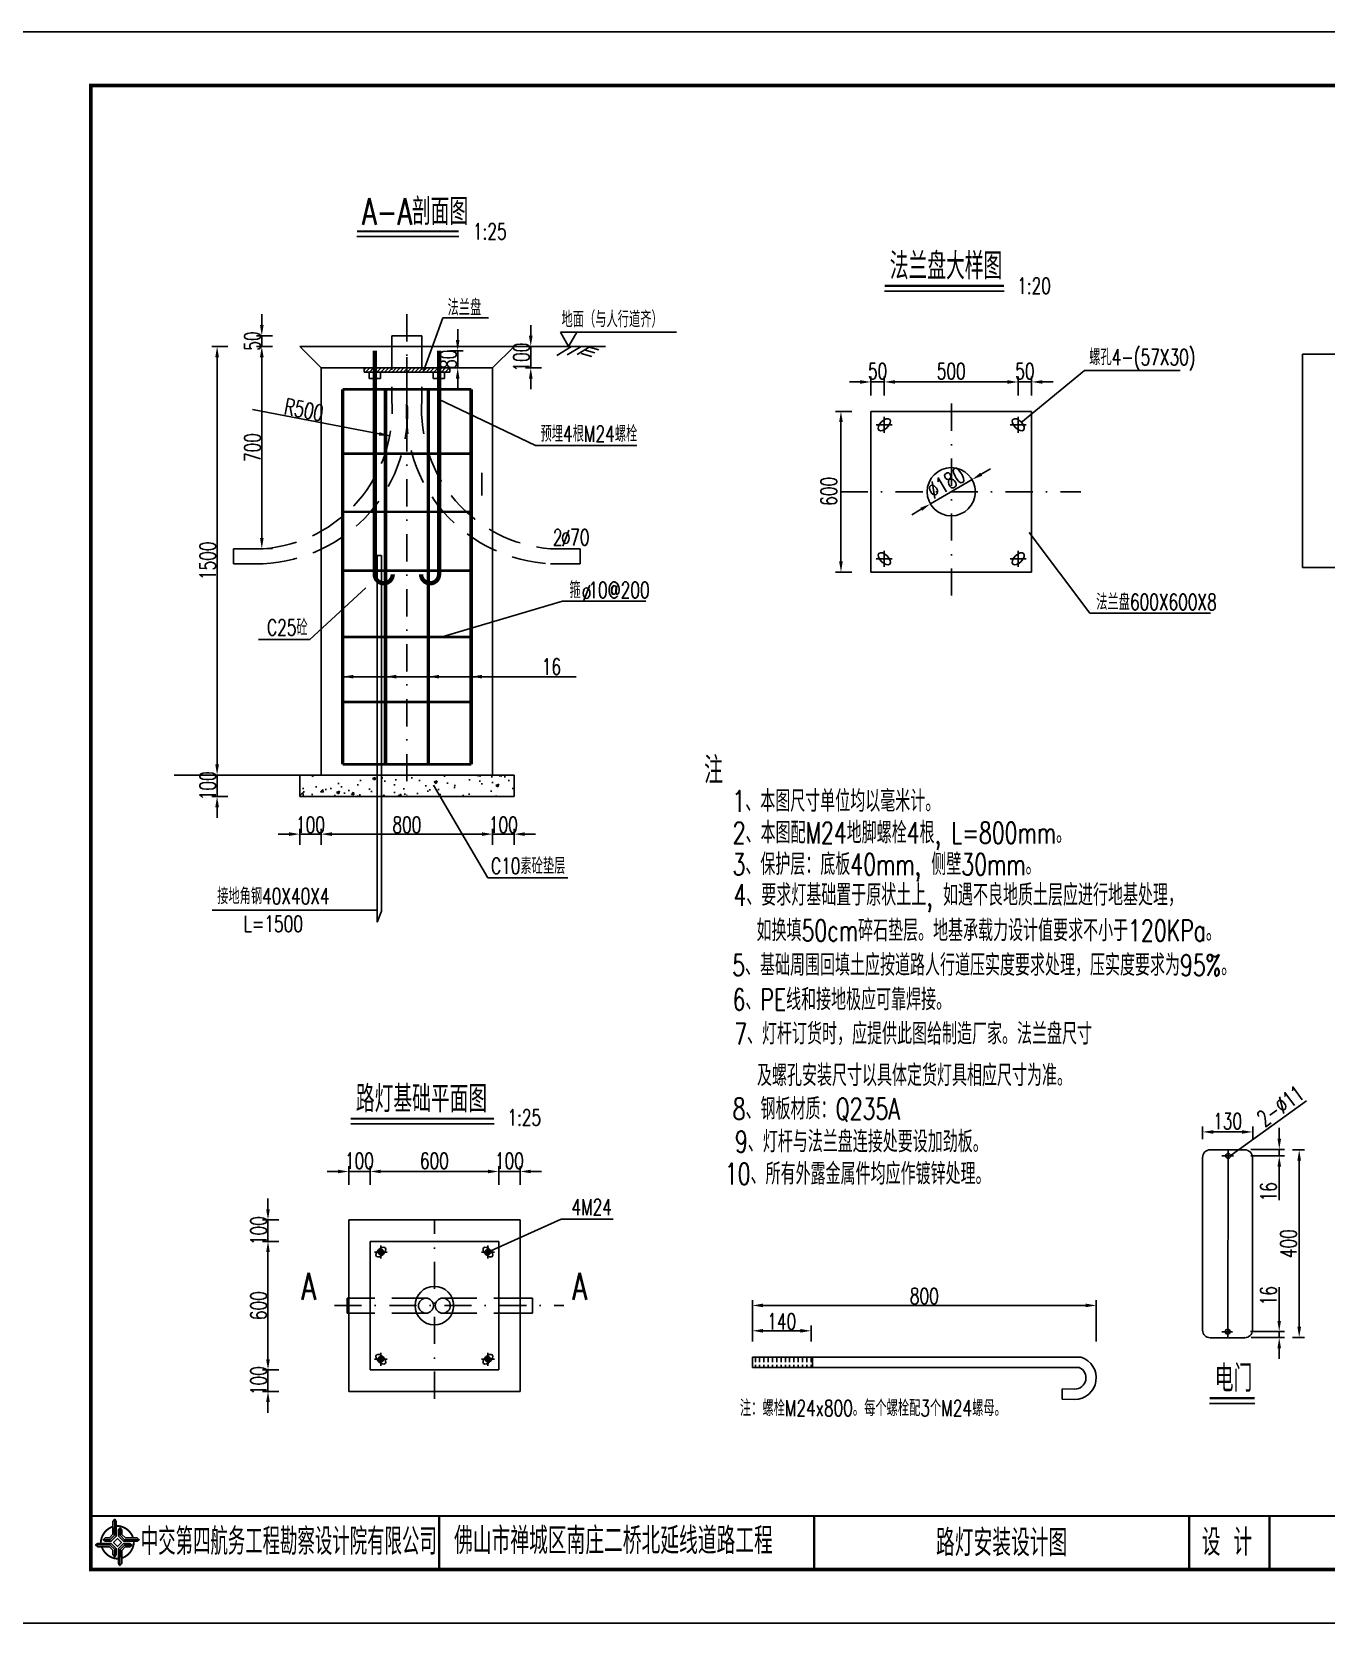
# Model space of a CAD drawing. Header units: millimetres. Extents: x 2 to 5882, y 1831 to 3462.
# Drawn here: x 4221.3 to 4462.9, y 2507.7 to 2804.7 of the extents above; entities that cross this region are included whole.
import ezdxf
from ezdxf.enums import TextEntityAlignment as Align

# ---------------------------------------------------------------- set-up
doc = ezdxf.new("R2010")
doc.units = ezdxf.units.MM
for name, pattern in [('CENTER', [50.8, 31.75, -6.35, 6.35, -6.35]), ('DASHDOT', [25.4, 12.7, -6.35, 0, -6.35]), ('DASHED', [19.05, 12.7, -6.35]), ('HIDDEN', [9.525, 6.35, -3.175])]:
    doc.linetypes.add(name, pattern=pattern)
for name, color, linetype in [('1', 4, 'Continuous'), ('2', 2, 'HIDDEN'), ('GPSCOMMON', 7, 'Continuous'), ('WZ1', 7, 'Continuous'), ('图框', 7, 'Continuous'), ('尺寸标注', 4, 'Continuous'), ('文字', 7, 'Continuous'), ('标注', 4, 'Continuous'), ('灯杆', 7, 'Continuous'), ('电', 4, 'Continuous')]:
    doc.layers.add(name, color=color, linetype=linetype)
doc.styles.get("Standard").update_dxf_attribs({"font": 'simplex1.shx', "width": 0.7, "bigfont": 'hztxt.shx'})
doc.dimstyles.new('ISO-25', dxfattribs={"dimtxt": 3, "dimasz": 2, "dimexe": 1, "dimexo": 1, "dimgap": 0.5, "dimtad": 1, "dimzin": 12, "dimdsep": 46, "dimtxsty": 'Standard', "dimcen": 0.09, "dimclrd": 256, "dimclre": 256, "dimclrt": 256, "dimadec": 0, "dimazin": 3, "dimtfac": 1, "dimtix": 1, "dimtmove": 0, "dimatfit": 3, "dimfxl": 0, "dimarcsym": 0})
doc.dimstyles.new('比例1：200', dxfattribs={"dimtxt": 3, "dimasz": 2, "dimexe": 1, "dimexo": 1, "dimgap": 0.5, "dimtad": 1, "dimlfac": 20, "dimzin": 13, "dimdsep": 46, "dimtxsty": 'Standard', "dimcen": -0.09, "dimclrd": 256, "dimclre": 256, "dimclrt": 7, "dimaunit": 1, "dimadec": 0, "dimazin": 0, "dimtfac": 0.0005, "dimtix": 1, "dimtmove": 2, "dimatfit": 3, "dimfxl": 0, "dimtolj": 1, "dimtzin": 13, "dimarcsym": 0})
picture_1 = doc.add_image_def('image1.jpg', size_in_pixel=(299, 266))

# ---------------------------------------------------------------- blocks, each defined once
blk = doc.blocks.new('series')
at = {"width": 0.75}
for tag, height, p in [('页码', 4, (-35, -19)), ('图名', 5, (-220, -282)), ('图号', 5, (-20, -282))]:
    blk.add_attdef(tag, text='', height=height, dxfattribs=at).set_placement(p, align=Align.MIDDLE_CENTER)
blk = doc.blocks.new('tb')
at = {"lineweight": -3}
h = blk.add_hatch(color=256, dxfattribs=at)
h.paths.add_polyline_path([(-1.23, -0.13), (-3.78, -0.14), (-4.14, -0.41), (-1.4, -0.44), (-0.56, -1.24), (-0.54, -2.62), (-0.27, -2.2), (-0.26, -1.06)])
h.paths.add_polyline_path([(0.13, -1.08), (0.14, -3.86), (0.41, -4.26), (0.44, -1.24), (1.25, -0.43), (2.66, -0.43), (2.26, -0.16), (1.07, -0.15)])
h.paths.add_polyline_path([(1.08, 0.3), (3.62, 0.3), (4.02, 0.56), (1.25, 0.57), (0.43, 1.39), (0.43, 2.8), (0.16, 2.41), (0.15, 1.24)])
h.paths.add_polyline_path([(-0.28, 1.21), (-0.28, 3.99), (-0.56, 4.39), (-0.57, 1.41), (-1.38, 0.6), (-2.74, 0.56), (-2.33, 0.3), (-1.2, 0.29)])
for p, q in [((-0.56, 4.39), (-0.57, 1.41)), ((-1.38, 0.6), (-2.74, 0.56)), ((-0.57, 1.41), (-1.38, 0.6)), ((0.43, 2.8), (0.43, 1.39)), ((0.43, 1.39), (1.25, 0.57)), ((1.25, 0.57), (4.02, 0.56)), ((-4.14, -0.41), (-1.4, -0.44)), ((-1.4, -0.44), (-0.56, -1.24)), ((-0.56, -1.24), (-0.54, -2.62)), ((0.41, -4.26), (0.44, -1.24)), ((0.44, -1.24), (1.25, -0.43)), ((1.25, -0.43), (2.66, -0.43))]:
    blk.add_line(p, q, dxfattribs=at)
at = {"lineweight": -3, "const_width": 0.35, "flags": 128}
for points in [[(-0.9, 3.02, 0.324167), (-3.16, -0.14)], [(2.88, 0.92, 0.324403), (-0.24, 3.15)], [(0.75, -2.86, 0.325418), (3.02, 0.26)], [(-2.98, -0.76, 0.322976), (0.14, -2.98)]]:
    blk.add_lwpolyline(points, format="xyb", dxfattribs=at)
at = {"lineweight": -3, "flags": 128}
for points in [[(-0.9, 3.99), (-0.9, 1.58), (-1.53, 0.91), (-2.34, 0.91), (-2.74, 0.56), (-2.33, 0.3), (-1.2, 0.29), (-0.28, 1.21), (-0.28, 3.99), (-0.56, 4.39)], [(-0.04, 0.77), (0.68, 0.04), (-0.04, -0.69), (-0.77, 0.05)], [(3.62, 0.92), (1.43, 0.92), (0.77, 1.54), (0.77, 2.38), (0.43, 2.8), (0.16, 2.41), (0.15, 1.24), (1.08, 0.3), (3.62, 0.3), (4.02, 0.56)], [(-3.73, -0.76), (-1.54, -0.76), (-0.89, -1.39), (-0.89, -2.21), (-0.54, -2.62), (-0.27, -2.2), (-0.26, -1.06), (-1.23, -0.13), (-3.78, -0.14), (-4.14, -0.41)], [(0.75, -3.85), (0.75, -1.43), (1.4, -0.78), (2.26, -0.78), (2.66, -0.43), (2.26, -0.16), (1.07, -0.15), (0.13, -1.08), (0.14, -3.86), (0.41, -4.26)]]:
    blk.add_lwpolyline(points, close=True, dxfattribs=at)
blk = doc.blocks.new('DIM')
at = {"layer": '尺寸标注', "ltscale": 0.01}
blk.add_solid([(-1, -0.17), (-1, 0.17), (0, 0)], dxfattribs=at)
blk = doc.blocks.new('*D94')
at = {"layer": 'DEFPOINTS', "color": 0}
for p in [(4449.22, 2599.39), (4439.86, 2597.05), (4449.22, 2597.05)]:
    blk.add_point(p, dxfattribs=at)
at = {"layer": '标注', "lineweight": -2}
for p, q in [((4439.86, 2598.05), (4439.86, 2600.39)), ((4441.86, 2599.39), (4447.22, 2599.39)), ((4449.22, 2598.05), (4449.22, 2600.39))]:
    blk.add_line(p, q, dxfattribs=at)
at = {"layer": '标注'}
for points in [[(4441.86, 2599.72), (4441.86, 2599.05), (4439.86, 2599.39)], [(4447.22, 2599.72), (4447.22, 2599.05), (4449.22, 2599.39)]]:
    blk.add_solid(points, dxfattribs=at)
at = {"layer": '标注', "insert": (4444.54, 2601.39), "char_height": 3, "attachment_point": 5}
blk.add_mtext('130', dxfattribs=at)
blk = doc.blocks.new('*D95')
at = {"layer": 'DEFPOINTS', "color": 0}
for p in [(4447.9, 2596.13), (4454.18, 2596.13), (4447.9, 2594.91)]:
    blk.add_point(p, dxfattribs=at)
at = {"layer": '标注', "lineweight": -2}
for p, q in [((4454.18, 2598.13), (4454.18, 2600.13)), ((4448.9, 2596.13), (4455.18, 2596.13)), ((4454.18, 2596.13), (4454.18, 2594.91)), ((4448.9, 2594.91), (4455.18, 2594.91)), ((4454.18, 2592.91), (4454.18, 2586.63))]:
    blk.add_line(p, q, dxfattribs=at)
at = {"layer": '标注'}
for points in [[(4453.85, 2598.13), (4454.51, 2598.13), (4454.18, 2596.13)], [(4453.85, 2592.91), (4454.51, 2592.91), (4454.18, 2594.91)]]:
    blk.add_solid(points, dxfattribs=at)
at = {"layer": '标注', "insert": (4452.18, 2588.22), "char_height": 3, "attachment_point": 5, "rotation": 90}
blk.add_mtext('16', dxfattribs=at)
blk = doc.blocks.new('*D96')
at = {"layer": 'DEFPOINTS', "color": 0}
for p in [(4447.82, 2562.13), (4447.92, 2561.02), (4454.17, 2561.02)]:
    blk.add_point(p, dxfattribs=at)
at = {"layer": '标注', "lineweight": -2}
for p, q in [((4454.17, 2564.13), (4454.17, 2570.4)), ((4448.82, 2562.13), (4455.17, 2562.13)), ((4448.92, 2561.02), (4455.17, 2561.02)), ((4454.17, 2561.02), (4454.17, 2562.13)), ((4454.17, 2559.02), (4454.17, 2557.02))]:
    blk.add_line(p, q, dxfattribs=at)
at = {"layer": '标注'}
for points in [[(4453.84, 2564.13), (4454.5, 2564.13), (4454.17, 2562.13)], [(4453.84, 2559.02), (4454.5, 2559.02), (4454.17, 2561.02)]]:
    blk.add_solid(points, dxfattribs=at)
at = {"layer": '标注', "insert": (4452.17, 2568.82), "char_height": 3, "attachment_point": 5, "rotation": 90}
blk.add_mtext('16', dxfattribs=at)
blk = doc.blocks.new('*D97')
at = {"layer": 'DEFPOINTS', "color": 0}
for p in [(4455.68, 2596.04), (4455.68, 2561.02), (4457.9, 2561.02)]:
    blk.add_point(p, dxfattribs=at)
at = {"layer": '标注', "lineweight": -2}
for p, q in [((4456.68, 2596.04), (4458.9, 2596.04)), ((4457.9, 2594.04), (4457.9, 2563.02)), ((4456.68, 2561.02), (4458.9, 2561.02))]:
    blk.add_line(p, q, dxfattribs=at)
at = {"layer": '标注'}
for points in [[(4457.57, 2594.04), (4458.24, 2594.04), (4457.9, 2596.04)], [(4457.57, 2563.02), (4458.24, 2563.02), (4457.9, 2561.02)]]:
    blk.add_solid(points, dxfattribs=at)
at = {"layer": '标注', "insert": (4455.9, 2578.53), "char_height": 3, "attachment_point": 5, "rotation": 90}
blk.add_mtext('400', dxfattribs=at)
blk = doc.blocks.new('*D205')
at = {"layer": 'DEFPOINTS', "color": 0}
for p in [(4396.84, 2721.13), (4389.06, 2716.6)]:
    blk.add_point(p, dxfattribs=at)
at = {"layer": '标注', "lineweight": -2}
for p, q in [((4389.06, 2716.6), (4396.84, 2721.13)), ((4398.56, 2722.14), (4400.29, 2723.15)), ((4387.33, 2715.59), (4385.61, 2714.58))]:
    blk.add_line(p, q, dxfattribs=at)
at = {"layer": '标注'}
for points in [[(4398.39, 2722.43), (4398.73, 2721.85), (4396.84, 2721.13)], [(4387.17, 2715.88), (4387.5, 2715.3), (4389.06, 2716.6)]]:
    blk.add_solid(points, dxfattribs=at)
at = {"layer": '标注', "color": 7, "insert": (4391.99, 2720.55), "char_height": 3, "attachment_point": 5, "rotation": 30.2522}
blk.add_mtext('\\A1;∅180', dxfattribs=at)
blk = doc.blocks.new('123')
blk.add_lwpolyline([(422.36, 2507.71), (422.36, 2804.71), (2.36, 2804.71), (2.36, 2507.71)], close=True)

msp = doc.modelspace()

# ---------------------------------------------------------------- hatches: boundary and pattern name
h = msp.add_hatch()
h.set_pattern_fill('ANSI31', scale=1.6, angle=360, style=0)
h.set_pattern_definition([(45, (4655.21443, 2126.62096), (-0.141421356, 0.141421356), [])])
h.paths.add_polyline_path([(4286.47211, 2576.96548), (4286.47211, 2577.46548, 0.414213562), (4285.97211, 2576.96548)])
h.paths.add_polyline_path([(4286.97211, 2576.96548, 0.414213562), (4286.47211, 2577.46548), (4286.47211, 2576.96548)])
h.paths.add_polyline_path([(4286.97211, 2576.96548), (4286.47211, 2576.96548), (4286.47211, 2576.46548, 0.414213562)])
h.paths.add_polyline_path([(4286.47211, 2576.46548), (4286.47211, 2576.96548), (4285.97211, 2576.96548, 0.414213562)])
h = msp.add_hatch()
h.set_pattern_fill('ANSI31', scale=1.6, angle=360, style=0)
h.set_pattern_definition([(135, (3937.72979, 2126.62096), (0.141421356, 0.141421356), [])])
h.paths.add_polyline_path([(4306.47211, 2577.46548, -0.414213562), (4306.97211, 2576.96548), (4306.47211, 2576.96548)])
h.paths.add_polyline_path([(4306.47211, 2577.46548), (4306.47211, 2576.96548), (4305.97211, 2576.96548, -0.414213562)])
h.paths.add_polyline_path([(4305.97211, 2576.96548), (4306.47211, 2576.96548), (4306.47211, 2576.46548, -0.414213562)])
h.paths.add_polyline_path([(4306.47211, 2576.96548), (4306.97211, 2576.96548, -0.414213562), (4306.47211, 2576.46548)])
h = msp.add_hatch()
h.set_pattern_fill('ANSI31', scale=1.6, angle=360, style=0)
h.set_pattern_definition([(315, (4655.21443, 3007.31001), (-0.141421356, -0.141421356), [])])
h.paths.add_polyline_path([(4286.47211, 2556.46548, -0.414213562), (4285.97211, 2556.96548), (4286.47211, 2556.96548)])
h.paths.add_polyline_path([(4286.47211, 2556.46548), (4286.47211, 2556.96548), (4286.97211, 2556.96548, -0.414213562)])
h.paths.add_polyline_path([(4286.97211, 2556.96548), (4286.47211, 2556.96548), (4286.47211, 2557.46548, -0.414213562)])
h.paths.add_polyline_path([(4286.47211, 2556.96548), (4285.97211, 2556.96548, -0.414213562), (4286.47211, 2557.46548)])
h = msp.add_hatch()
h.set_pattern_fill('ANSI31', scale=1.6, angle=360, style=0)
h.set_pattern_definition([(225, (3937.72979, 3007.31001), (0.141421356, -0.141421356), [])])
h.paths.add_polyline_path([(4306.47211, 2556.46548, 0.414213562), (4306.97211, 2556.96548), (4306.47211, 2556.96548)])
h.paths.add_polyline_path([(4306.47211, 2556.46548), (4306.47211, 2556.96548), (4305.97211, 2556.96548, 0.414213562)])
h.paths.add_polyline_path([(4305.97211, 2556.96548), (4306.47211, 2556.96548), (4306.47211, 2557.46548, 0.414213562)])
h.paths.add_polyline_path([(4306.47211, 2556.96548), (4306.97211, 2556.96548, 0.414213562), (4306.47211, 2557.46548)])
h = msp.add_hatch()
h.set_pattern_fill('ACAD_ISO02W100', scale=0.16, angle=450, style=0)
h.set_pattern_definition([(90, (4611.5877, 2047.6126), (-0.8, 1e-15), [1.92, -0.48])])
h.paths.add_polyline_path([(4367.03156, 2555.4335), (4367.03156, 2557.3535), (4355.83156, 2557.3535), (4355.83156, 2555.4335)])
at = {"layer": '尺寸标注'}
h = msp.add_hatch(dxfattribs=at)
h.set_pattern_fill('ANSI31', scale=4, angle=360, style=0)
h.set_pattern_definition([(45, (4654.0829, 2123.8117), (-0.3535534, 0.3535534), [])])
h.paths.add_polyline_path([(4288.5406, 2741.18444), (4288.5406, 2741.98444), (4285.3406, 2741.98444), (4285.3406, 2741.18444)])
h.paths.add_polyline_path([(4291.3406, 2741.18444), (4291.3406, 2741.98444), (4288.5406, 2741.98444), (4288.5406, 2741.18444)])
h.paths.add_polyline_path([(4294.1406, 2741.18444), (4294.1406, 2741.98444), (4291.3406, 2741.98444), (4291.3406, 2741.18444)])
h.paths.add_polyline_path([(4297.3406, 2741.18444), (4297.3406, 2741.98444), (4294.1406, 2741.98444), (4294.1406, 2741.18444)])
h.paths.add_polyline_path([(4299.3406, 2741.18444), (4299.3406, 2741.98444), (4297.3406, 2741.98444), (4297.3406, 2741.18444)])
h.paths.add_polyline_path([(4283.3406, 2741.98444), (4283.3406, 2741.18444), (4285.3406, 2741.18444), (4285.3406, 2741.98444)])
h = msp.add_hatch(dxfattribs=at)
h.set_pattern_fill('AR-CONC', scale=0.8, angle=360, style=0)
h.set_pattern_definition([(50, (4654.083, 2108.7016), (5.73808, -0.502017), [0.6, -6.6]), (355, (4654.083, 2108.7016), (-1.11001, 6.017537), [0.48, -5.28]), (100.4514, (4654.561, 2108.66), (4.628075, 5.515516), [0.50992, -5.609137]), (46.1842, (4654.083, 2110.3016), (8.53793, -1.32415), [0.9, -9.9]), (96.6356, (4654.794, 2110.191), (7.4773, 7.79294), [0.76488, -8.4137]), (351.1842, (4654.083, 2110.302), (7.4773, 7.79295), [0.72, -7.92]), (21, (4654.883, 2109.9016), (4.775256, -3.22095), [0.6, -6.6]), (326, (4654.883, 2109.9016), (1.946523, 5.8012), [0.48, -5.28]), (71.4514, (4655.281, 2109.633), (6.72178, 2.580244), [0.50992, -5.609137]), (37.5, (4654.083, 2108.7016), (0.097279, 2.663151), [0, -5.216, 0, -5.36, 0, -5.3]), (7.5, (4654.083, 2108.7016), (2.104556, 3.155294), [0, -3.056, 0, -5.096, 0, -2.02]), (327.5, (4652.299, 2108.7016), (4.2705795, -0.180439), [0, -2, 0, -6.24, 0, -8.28]), (317.5, (4651.499, 2108.7016), (4.66549, 0.80084), [0, -2.6, 0, -4.144, 0, -5.88])])
edge = h.paths.add_edge_path()
edge.add_line((4271.3406, 2665.98444), (4271.3406, 2661.98444))
edge.add_line((4271.3406, 2661.98444), (4311.3406, 2661.98444))
edge.add_line((4311.3406, 2665.98444), (4311.3406, 2661.98444))
edge.add_line((4273.3406, 2665.98444), (4311.3406, 2665.98444))

# ---------------------------------------------------------------- linework, layer by layer
for p, q in [((4282.01362, 2766.47936), (4301.01335, 2766.47936)), ((4380.51496, 2756.3108), (4402.8061, 2756.3108)), ((4280.85434, 2600.87486), (4307.60157, 2600.87486)), ((4441.18169, 2548.71078), (4449.5917, 2548.71078))]:
    msp.add_line(p, q)
at = {"color": 7}
for p, q in [((4323.03992, 2748.63096), (4319.98699, 2748.63096)), ((4321.51346, 2745.98705), (4319.98699, 2748.63096)), ((4321.51346, 2745.98705), (4323.03992, 2748.63096)), ((4341.65583, 2748.63096), (4323.03992, 2748.63096)), ((4309.3406, 2745.98444), (4328.40255, 2745.98444)), ((4273.3406, 2665.98444), (4247.91879, 2665.98444))]:
    msp.add_line(p, q, dxfattribs=at)
at = {"color": 7, "linetype": 'CENTER'}
for p, q in [((4380.44808, 2729.86456), (4380.44808, 2732.86456)), ((4405.44808, 2729.86456), (4405.44808, 2732.86456)), ((4378.94808, 2731.36456), (4381.94808, 2731.36456)), ((4403.94808, 2731.36456), (4406.94808, 2731.36456)), ((4378.94808, 2706.36456), (4381.94808, 2706.36456)), ((4380.44808, 2704.86456), (4380.44808, 2707.86456)), ((4403.94808, 2706.36456), (4406.94808, 2706.36456)), ((4405.44808, 2704.86456), (4405.44808, 2707.86456)), ((4286.47211, 2575.76548), (4286.47211, 2578.16548)), ((4306.47211, 2575.76548), (4306.47211, 2578.16548)), ((4285.27211, 2576.96548), (4287.67211, 2576.96548)), ((4305.27211, 2576.96548), (4307.67211, 2576.96548)), ((4286.47211, 2555.76548), (4286.47211, 2558.16548)), ((4306.47211, 2555.76548), (4306.47211, 2558.16548)), ((4285.27211, 2556.96548), (4287.67211, 2556.96548)), ((4305.27211, 2556.96548), (4307.67211, 2556.96548))]:
    msp.add_line(p, q, dxfattribs=at)
at = {"color": 7, "ltscale": 0.01}
msp.add_line((4305.3406, 2722.38444), (4305.3406, 2718.14927), dxfattribs=at)
for points, const_width in [([(4612.36361, 2794.70635), (4232.36361, 2794.70635), (4232.36361, 2517.70635), (4612.36361, 2517.70635), (4612.36361, 2794.70635)], 0.7), ([(4282.01187, 2767.47936), (4301.01335, 2767.47936)], 0.4), ([(4380.51321, 2757.3108), (4402.8061, 2757.3108)], 0.4), ([(4280.8526, 2601.87486), (4307.60157, 2601.87486)], 0.4), ([(4441.17995, 2549.71078), (4449.5917, 2549.71078)], 0.4), ([(4232.36361, 2527.70635), (4612.36361, 2527.70635)], 0.4)]:
    msp.add_lwpolyline(points, dxfattribs=dict(const_width=const_width))
at = {"layer": '1', "color": 7, "linetype": 'DASHED', "ltscale": 0.5}
for p, q in [((4288.5406, 2747.98444), (4288.5406, 2735.98444)), ((4294.1406, 2747.98444), (4294.1406, 2735.98444)), ((4294.90452, 2568.36548), (4284.47211, 2568.36548)), ((4298.03971, 2568.36548), (4308.47211, 2568.36548)), ((4294.90452, 2565.56548), (4284.47211, 2565.56548)), ((4298.03971, 2565.56548), (4308.47211, 2565.56548))]:
    msp.add_line(p, q, dxfattribs=at)
at = {"layer": '1', "color": 7}
for p, q in [((4288.5406, 2747.98444), (4294.1406, 2747.98444)), ((4271.3406, 2745.98444), (4311.3406, 2745.98444)), ((4275.3406, 2741.98444), (4271.3406, 2745.98444)), ((4307.3406, 2741.98444), (4311.3406, 2745.98444)), ((4275.3406, 2741.98444), (4275.3406, 2665.98444)), ((4275.3406, 2741.98444), (4307.3406, 2741.98444)), ((4283.3406, 2741.98444), (4283.3406, 2741.18444)), ((4291.3406, 2743.98444), (4291.3406, 2735.98444)), ((4299.3406, 2741.98444), (4299.3406, 2741.18444)), ((4307.3406, 2741.98444), (4307.3406, 2665.98444)), ((4283.3406, 2741.18444), (4299.3406, 2741.18444)), ((4284.31626, 2741.15271), (4284.31626, 2739.98444)), ((4284.31626, 2739.98444), (4286.40986, 2739.98444)), ((4286.40986, 2741.15271), (4286.40986, 2739.98444)), ((4296.27133, 2741.15271), (4296.27133, 2739.98444)), ((4298.36493, 2739.98444), (4296.27133, 2739.98444)), ((4298.36493, 2741.15271), (4298.36493, 2739.98444)), ((4377.94808, 2733.86456), (4377.94808, 2703.86456)), ((4377.94808, 2733.86456), (4407.94808, 2733.86456)), ((4407.94808, 2733.86456), (4407.94808, 2703.86456)), ((4258.99763, 2708.23385), (4258.99763, 2705.43385)), ((4264.5406, 2708.23385), (4258.99763, 2708.23385)), ((4285.80018, 2706.96673), (4285.80018, 2638.5674)), ((4285.80018, 2706.96673), (4286.58803, 2706.96673)), ((4286.58803, 2706.96673), (4286.58803, 2640.59439)), ((4318.1406, 2708.23385), (4323.68356, 2708.23385)), ((4323.68356, 2708.23385), (4323.68356, 2705.43385)), ((4264.5406, 2705.43385), (4258.99763, 2705.43385)), ((4318.1406, 2705.43385), (4323.68356, 2705.43385)), ((4377.94808, 2703.86456), (4407.94808, 2703.86456)), ((4273.3406, 2665.98444), (4311.3406, 2665.98444)), ((4271.3406, 2661.98444), (4311.3406, 2661.98444)), ((4285.80018, 2638.5674), (4286.58803, 2640.59439)), ((4280.47211, 2582.96548), (4280.47211, 2550.96548)), ((4280.47211, 2582.96548), (4312.47211, 2582.96548)), ((4312.47211, 2582.96548), (4312.47211, 2550.96548)), ((4284.47211, 2578.96548), (4284.47211, 2554.96548)), ((4284.47211, 2578.96548), (4308.47211, 2578.96548)), ((4308.47211, 2578.96548), (4308.47211, 2554.96548)), ((4280.18642, 2568.36548), (4280.18642, 2565.56548)), ((4314.7578, 2568.36548), (4314.7578, 2565.56548)), ((4355.83156, 2557.3535), (4417.19183, 2557.3535)), ((4355.83156, 2557.3535), (4355.83156, 2555.4335)), ((4367.03156, 2557.3535), (4367.03156, 2555.4335)), ((4284.47211, 2554.96548), (4308.47211, 2554.96548)), ((4355.83156, 2555.4335), (4416.84742, 2555.4335)), ((4355.83156, 2555.4335), (4416.84742, 2555.4335)), ((4415.97778, 2551.38673), (4413.65987, 2551.41614)), ((4413.65987, 2551.41614), (4413.65987, 2549.49614)), ((4280.47211, 2550.96548), (4312.47211, 2550.96548)), ((4415.97778, 2549.46673), (4413.65987, 2549.49614))]:
    msp.add_line(p, q, dxfattribs=at)
at = {"layer": '1', "color": 7, "linetype": 'ByBlock'}
for p, q in [((4271.3406, 2665.98444), (4271.3406, 2661.98444)), ((4311.3406, 2665.98444), (4311.3406, 2661.98444))]:
    msp.add_line(p, q, dxfattribs=at)
at = {"layer": '1', "color": 7, "linetype": 'Continuous', "ltscale": 0.5}
for p, q in [((4284.47211, 2568.36548), (4280.18642, 2568.36548)), ((4308.47211, 2568.36548), (4314.7578, 2568.36548)), ((4284.47211, 2565.56548), (4280.18642, 2565.56548)), ((4308.47211, 2565.56548), (4314.7578, 2565.56548))]:
    msp.add_line(p, q, dxfattribs=at)
at = {"layer": '1', "color": 1}
for points, const_width in [([(4285.3406, 2745.18444), (4285.3406, 2703.3305)], 0.8), ([(4297.3406, 2745.18444), (4297.3406, 2703.3305)], 0.8), ([(4279.3406, 2737.98444), (4279.3406, 2667.98444)], 0.64), ([(4279.3406, 2737.98444), (4303.3406, 2737.98444)], 0.48), ([(4287.3406, 2737.98444), (4287.3406, 2667.98444)], 0.64), ([(4295.3406, 2737.98444), (4295.3406, 2667.98444)], 0.64), ([(4303.3406, 2737.98444), (4303.3406, 2667.98444)], 0.64), ([(4279.3406, 2725.96285), (4303.3406, 2725.96285)], 0.48), ([(4279.3406, 2715.11229), (4303.3406, 2715.11229)], 0.48), ([(4279.3406, 2704.16038), (4303.3406, 2704.16038)], 0.48), ([(4279.3406, 2691.75959), (4303.3406, 2691.75959)], 0.48), ([(4279.3406, 2679.6082), (4303.3406, 2679.6082)], 0.48), ([(4279.3406, 2667.98444), (4303.3406, 2667.98444)], 0.48)]:
    msp.add_lwpolyline(points, dxfattribs=dict(at, const_width=const_width))
at = {"layer": '1', "color": 1, "const_width": 0.8}
for points in [[(4285.3406, 2703.59242, 1.039796914), (4288.69548, 2703.46146, 1.039796914)], [(4297.3406, 2703.59242, -1.039796914), (4293.98571, 2703.46146, -1.039796914)]]:
    msp.add_lwpolyline(points, format="xyb", dxfattribs=at)
at = {"layer": '1', "color": 7}
for centre, radius in [((4392.94808, 2718.86456), 4.5), ((4286.47211, 2576.96548), 0.5), ((4306.47211, 2576.96548), 0.5), ((4296.47211, 2566.96548), 3.6), ((4294.90452, 2566.96548), 1.4), ((4298.03971, 2566.96548), 1.4), ((4286.47211, 2556.96548), 0.5), ((4306.47211, 2556.96548), 0.5)]:
    msp.add_circle(centre, radius, dxfattribs=at)
at = {"layer": '1', "color": 7, "linetype": 'DASHED', "ltscale": 0.5}
for centre, radius, start, end in [((4263.21782, 2733.62445), 28.22162, 272.6864892, 4.7968569), ((4262.53725, 2734.21989), 26.06315, 274.408395, 3.8820483), ((4319.46337, 2733.62445), 28.22162, 175.2031431, 267.3135108), ((4320.14394, 2734.21989), 26.06315, 176.1179517, 265.591605)]:
    msp.add_arc(centre, radius, start, end, dxfattribs=at)
at = {"layer": '1', "color": 7}
for radius, end in [(4.03683, 72.4977823), (2.11683, 65.7434612)]:
    msp.add_arc((4415.97778, 2553.50356), radius, 270, end, dxfattribs=at)
for centre, major_axis in [((4380.44808, 2731.36456), (1.00763, 1.00763)), ((4405.44808, 2706.36456), (-1.00763, -1.00763)), ((4286.47211, 2576.96548), (0.8061, 0.8061)), ((4306.47211, 2556.96548), (-0.8061, -0.8061))]:
    msp.add_ellipse(centre, major_axis=major_axis, ratio=0.526315789, dxfattribs=at)
at = {"layer": '1', "color": 7, "extrusion": (0, 0, -1)}
for centre, major_axis in [((4405.44808, 2731.36456), (-1.00763, 1.00763)), ((4380.44808, 2706.36456), (1.00763, -1.00763)), ((4306.47211, 2576.96548), (-0.8061, 0.8061)), ((4286.47211, 2556.96548), (0.8061, -0.8061))]:
    msp.add_ellipse(centre, major_axis=major_axis, ratio=0.526315789, dxfattribs=at)
at = {"layer": '2', "linetype": 'DASHDOT', "ltscale": 0.4}
for p, q in [((4291.3406, 2751.98444), (4291.3406, 2662.21566)), ((4392.97201, 2699.47985), (4392.97201, 2736.95005)), ((4372.30901, 2718.87559), (4417.13269, 2718.87559)), ((4296.47211, 2549.56974), (4296.47211, 2583.03994)), ((4277.80911, 2566.96548), (4320.63279, 2566.96548))]:
    msp.add_line(p, q, dxfattribs=at)
at = {"layer": 'DEFPOINTS', "color": 7, "linetype": 'ByBlock'}
for p in [(4288.29459, 2730.23908), (4277.3406, 2662.69076), (4305.3406, 2662.69076), (4355.83156, 2557.3535)]:
    msp.add_point(p, dxfattribs=at)
at = {"layer": '图框', "const_width": 0.4}
for points in [[(4297.36361, 2527.70635), (4297.36361, 2517.70635)], [(4367.36361, 2517.70635), (4367.36361, 2527.70635)], [(4437.36361, 2517.70635), (4437.36361, 2527.70635)], [(4452.36361, 2517.70635), (4452.36361, 2527.70635)]]:
    msp.add_lwpolyline(points, dxfattribs=at)
at = {"layer": '尺寸标注'}
for p, q in [((4264.25393, 2749.98444), (4264.25393, 2751.98444)), ((4294.44837, 2741.36399), (4298.05134, 2751.32167)), ((4298.05134, 2751.32167), (4306.57834, 2751.32167)), ((4266.25393, 2747.98444), (4263.25393, 2747.98444)), ((4264.25393, 2745.98444), (4264.25393, 2747.98444)), ((4300.81815, 2747.18444), (4300.81815, 2749.18444)), ((4314.4619, 2747.98444), (4314.4619, 2749.98444)), ((4257.91077, 2745.98444), (4254.91077, 2745.98444)), ((4266.25393, 2745.98444), (4263.25393, 2745.98444)), ((4266.25393, 2745.98444), (4263.25393, 2745.98444)), ((4299.3406, 2745.18444), (4301.81815, 2745.18444)), ((4300.81815, 2745.18444), (4300.81815, 2741.98444)), ((4314.4619, 2741.98444), (4314.4619, 2745.98444)), ((4255.91077, 2667.98444), (4255.91077, 2743.98444)), ((4264.25393, 2743.98444), (4264.25393, 2710.23385)), ((4264.25393, 2743.98444), (4264.25393, 2741.98444)), ((4313.4619, 2741.98444), (4316.4619, 2741.98444)), ((4405.94506, 2731.74356), (4417.83629, 2741.49518)), ((4417.83629, 2741.49518), (4435.66507, 2741.49518)), ((4300.81815, 2739.98444), (4300.81815, 2737.98444)), ((4314.4619, 2739.98444), (4314.4619, 2737.98444)), ((4297.23376, 2736.13453), (4315.32824, 2727.48673)), ((4262.53725, 2734.21989), (4288.12877, 2729.28412)), ((4374.36451, 2733.86456), (4371.36451, 2733.86456)), ((4372.36451, 2704.86456), (4372.36451, 2732.86456)), ((4315.32824, 2727.48673), (4334.27904, 2727.48673)), ((4407.48775, 2711.29008), (4418.82642, 2696.20018)), ((4374.36451, 2703.86456), (4371.36451, 2703.86456)), ((4283.66505, 2700.94835), (4273.21612, 2691.28317)), ((4297.46137, 2691.66768), (4320.39804, 2698.46121)), ((4320.39804, 2698.46121), (4335.94731, 2698.46121)), ((4418.82642, 2696.20018), (4441.37249, 2696.20018)), ((4273.21612, 2691.28317), (4263.63733, 2691.28317)), ((4279.3406, 2684.35402), (4322.96416, 2684.35402)), ((4255.91077, 2667.98444), (4255.91077, 2669.98444)), ((4257.91077, 2665.98444), (4254.91077, 2665.98444)), ((4255.91077, 2665.98444), (4255.91077, 2661.98444)), ((4296.30682, 2664.12643), (4306.47204, 2646.83878)), ((4257.91077, 2661.98444), (4254.91077, 2661.98444)), ((4255.91077, 2659.98444), (4255.91077, 2657.98444)), ((4271.3406, 2655.97194), (4271.3406, 2652.97194)), ((4275.3406, 2655.97194), (4275.3406, 2652.97194)), ((4275.3406, 2655.97194), (4275.3406, 2652.97194)), ((4307.3406, 2655.97194), (4307.3406, 2652.97194)), ((4307.3406, 2655.97194), (4307.3406, 2652.97194)), ((4311.3406, 2655.97194), (4311.3406, 2652.97194)), ((4269.3406, 2654.97194), (4267.3406, 2654.97194)), ((4271.3406, 2654.97194), (4275.3406, 2654.97194)), ((4277.3406, 2654.97194), (4305.3406, 2654.97194)), ((4277.3406, 2654.97194), (4281.3406, 2654.97194)), ((4305.3406, 2654.97194), (4301.3406, 2654.97194)), ((4307.3406, 2654.97194), (4311.3406, 2654.97194)), ((4313.3406, 2654.97194), (4315.3406, 2654.97194)), ((4306.47204, 2646.83878), (4321.36965, 2646.83878)), ((4285.89908, 2640.79783), (4255.01056, 2640.79783)), ((4265.40881, 2584.96548), (4265.40881, 2586.96548)), ((4267.40881, 2582.96548), (4264.40881, 2582.96548)), ((4265.40881, 2582.96548), (4265.40881, 2578.96548)), ((4267.40881, 2578.96548), (4264.40881, 2578.96548)), ((4267.40881, 2578.96548), (4264.40881, 2578.96548)), ((4265.40881, 2576.96548), (4265.40881, 2556.96548)), ((4355.83156, 2560.27482), (4355.83156, 2568.00901)), ((4357.83156, 2567.00901), (4418.01461, 2567.00901)), ((4420.01461, 2560.27482), (4420.01461, 2568.00901)), ((4355.83156, 2560.27482), (4355.83156, 2563.27482)), ((4366.7877, 2560.27482), (4366.7877, 2563.27482)), ((4357.83156, 2562.27482), (4364.7877, 2562.27482)), ((4267.40881, 2554.96548), (4264.40881, 2554.96548)), ((4267.40881, 2554.96548), (4264.40881, 2554.96548)), ((4265.40881, 2554.96548), (4265.40881, 2550.96548)), ((4267.40881, 2550.96548), (4264.40881, 2550.96548)), ((4265.40881, 2548.96548), (4265.40881, 2546.96548))]:
    msp.add_line(p, q, dxfattribs=at)
at = {"layer": '尺寸标注', "color": 7, "lineweight": 0, "ltscale": 0.01}
for p, q in [((4313.69825, 2745.98444), (4315.4619, 2745.98444)), ((4299.86249, 2741.98444), (4301.81815, 2741.98444)), ((4266.25393, 2708.23385), (4263.25393, 2708.23385)), ((4257.91077, 2665.98444), (4254.91077, 2665.98444))]:
    msp.add_line(p, q, dxfattribs=at)
at = {"layer": '尺寸标注', "color": 7}
for p, q in [((4322.03889, 2745.98444), (4319.31599, 2744.31213)), ((4323.84471, 2745.98444), (4321.27327, 2744.40515)), ((4325.56066, 2745.98648), (4323.13736, 2744.49817)), ((4323.88299, 2744.68421), (4325.84028, 2744.12609)), ((4324.44221, 2745.33534), (4326.3995, 2744.77722)), ((4325.18785, 2745.89346), (4327.14513, 2745.33534))]:
    msp.add_line(p, q, dxfattribs=at)
at = {"layer": '文字'}
for points in [[(4270.60635, 2571.41287, 0, 0.7, 0), (4270.60635, 2569.41287, 0, 0, 0), (4270.60635, 2566.91287, 0, 0, 0), (4275.40317, 2566.91287, 0, 0, 0)], [(4326.80457, 2571.41287, 0, 0.7, 0), (4326.80457, 2569.41287, 0, 0, 0), (4326.80457, 2566.91287, 0, 0, 0), (4322.00774, 2566.91287, 0, 0, 0)]]:
    msp.add_lwpolyline(points, format="xyseb", dxfattribs=at)
at = {"layer": '标注'}
for p, q in [((4375.94808, 2739.36086), (4373.94808, 2739.36086)), ((4377.94808, 2736.86086), (4377.94808, 2740.36086)), ((4377.94808, 2739.36086), (4380.44808, 2739.36086)), ((4380.44808, 2736.86086), (4380.44808, 2740.36086)), ((4380.44808, 2736.86086), (4380.44808, 2740.36086)), ((4382.44808, 2739.36086), (4384.44808, 2739.36086)), ((4382.44808, 2739.36086), (4403.44808, 2739.36086)), ((4403.44808, 2739.36086), (4401.44808, 2739.36086)), ((4405.44808, 2736.86086), (4405.44808, 2740.36086)), ((4405.44808, 2736.86086), (4405.44808, 2740.36086)), ((4405.44808, 2739.36086), (4407.94808, 2739.36086)), ((4407.94808, 2736.86086), (4407.94808, 2740.36086)), ((4409.94808, 2739.36086), (4411.94808, 2739.36086)), ((4445.18465, 2595.07646), (4459.28889, 2605.1932)), ((4280.47211, 2589.50645), (4280.47211, 2593.00645)), ((4284.47211, 2589.50645), (4284.47211, 2593.00645)), ((4284.47211, 2589.50645), (4284.47211, 2593.00645)), ((4308.47211, 2589.50645), (4308.47211, 2593.00645)), ((4308.47211, 2589.50645), (4308.47211, 2593.00645)), ((4312.47211, 2589.50645), (4312.47211, 2593.00645)), ((4278.47211, 2592.00645), (4276.47211, 2592.00645)), ((4280.47211, 2592.00645), (4284.47211, 2592.00645)), ((4286.47211, 2592.00645), (4288.47211, 2592.00645)), ((4286.47211, 2592.00645), (4306.47211, 2592.00645)), ((4306.47211, 2592.00645), (4304.47211, 2592.00645)), ((4308.47211, 2592.00645), (4312.47211, 2592.00645)), ((4314.47211, 2592.00645), (4316.47211, 2592.00645)), ((4306.47211, 2576.96548), (4320.10523, 2583.08986)), ((4320.10523, 2583.08986), (4329.86747, 2583.08986))]:
    msp.add_line(p, q, dxfattribs=at)
for points in [[(4375.94808, 2739.6942), (4375.94808, 2739.02753), (4377.94808, 2739.36086)], [(4382.44808, 2739.6942), (4382.44808, 2739.02753), (4380.44808, 2739.36086)], [(4382.44808, 2739.6942), (4382.44808, 2739.02753), (4380.44808, 2739.36086)], [(4403.44808, 2739.6942), (4403.44808, 2739.02753), (4405.44808, 2739.36086)], [(4403.44808, 2739.6942), (4403.44808, 2739.02753), (4405.44808, 2739.36086)], [(4409.94808, 2739.6942), (4409.94808, 2739.02753), (4407.94808, 2739.36086)], [(4278.47211, 2592.33978), (4278.47211, 2591.67311), (4280.47211, 2592.00645)], [(4286.47211, 2592.33978), (4286.47211, 2591.67311), (4284.47211, 2592.00645)], [(4286.47211, 2592.33978), (4286.47211, 2591.67311), (4284.47211, 2592.00645)], [(4306.47211, 2592.33978), (4306.47211, 2591.67311), (4308.47211, 2592.00645)], [(4306.47211, 2592.33978), (4306.47211, 2591.67311), (4308.47211, 2592.00645)], [(4314.47211, 2592.33978), (4314.47211, 2591.67311), (4312.47211, 2592.00645)]]:
    msp.add_solid(points, dxfattribs=at)
at = {"layer": '灯杆'}
for p, q in [((4444.50938, 2596.0651), (4441.29065, 2596.0651)), ((4444.50938, 2596.0651), (4447.72811, 2596.0651)), ((4444.63835, 2595.91844), (4444.55688, 2562.564)), ((4439.8601, 2594.63455), (4439.8601, 2562.39598)), ((4445.6519, 2594.92066), (4443.46997, 2594.92066)), ((4449.15866, 2594.63455), (4449.15866, 2562.39598)), ((4444.55688, 2560.87279), (4444.55688, 2563.34695)), ((4441.29065, 2560.96543), (4447.72811, 2560.96543)), ((4445.44304, 2562.10987), (4443.46997, 2562.10987))]:
    msp.add_line(p, q, dxfattribs=at)
for centre, radius in [((4444.63835, 2594.92066), 0.46434), ((4444.55688, 2562.10987), 0.45413)]:
    msp.add_circle(centre, radius, dxfattribs=at)
for centre, start, end in [((4441.29065, 2594.63455), 90, 180), ((4447.72811, 2594.63455), 0, 90), ((4441.29065, 2562.39598), 180, 270), ((4447.72811, 2562.39598), 270, 0)]:
    msp.add_arc(centre, 1.43055, start, end, dxfattribs=at)
msp.add_point((4447.72811, 2560.96543), dxfattribs=at)

# ---------------------------------------------------------------- block references
ref = msp.add_blockref('series', (4622.36361, 2804.70635))
ref.add_attrib('页码', '第  3  页    共  3  页', dxfattribs={"height": 4, "width": 0.7}).set_placement((4587.36361, 2785.70635), align=Align.MIDDLE_CENTER)
ref.add_attrib('图名', '路灯安装设计图', dxfattribs={"height": 5, "width": 0.7}).set_placement((4402.36361, 2522.70635), align=Align.MIDDLE_CENTER)
ref.add_attrib('图号', 'S7-2-7', dxfattribs={"height": 5, "width": 0.7}).set_placement((4602.36361, 2522.70635), align=Align.MIDDLE_CENTER)
at = {"lineweight": -3}
msp.add_blockref('tb', (4237.35934, 2522.71169), dxfattribs=at)
at = {"layer": '尺寸标注', "yscale": 2, "zscale": 2}
for p, xscale, rotation in [((4264.25393, 2747.98444), 2, 270), ((4314.4619, 2745.98444), 2, 270), ((4255.91077, 2745.98444), 2, 90), ((4264.25393, 2745.98444), 2, 90), ((4264.25393, 2745.98444), 2, 90), ((4300.81815, 2745.18444), 2, 270), ((4300.81815, 2741.98444), 2, 90), ((4314.4619, 2741.98444), 2, 90), ((4372.36451, 2733.86456), -2, 270), ((4372.36451, 2703.86456), 2, 270), ((4255.91077, 2661.98444), 2, 90), ((4275.3406, 2654.97194), 2, 180), ((4275.3406, 2654.97194), 2, 180), ((4311.3406, 2654.97194), 2, 180), ((4265.40881, 2582.96548), 2, 270), ((4265.40881, 2578.96548), 2, 90), ((4265.40881, 2578.96548), 2, 90), ((4355.83156, 2567.00901), 2, 180), ((4355.83156, 2562.27482), 2, 180), ((4265.40881, 2554.96548), 2, 270), ((4265.40881, 2554.96548), 2, 270), ((4265.40881, 2550.96548), 2, 90)]:
    msp.add_blockref('DIM', p, dxfattribs=dict(at, xscale=xscale, rotation=rotation))
at = {"layer": '尺寸标注', "color": 7, "lineweight": 0, "ltscale": 0.01, "yscale": 2, "zscale": 2}
for p, xscale, rotation in [((4288.12877, 2729.28412), 1.999999999999809, 349.0835521338688), ((4264.25393, 2708.23385), 2, 270), ((4279.3406, 2684.35402), 2, 180), ((4287.3406, 2684.35402), 2, 180), ((4295.3406, 2684.35402), 2, 180), ((4303.3406, 2684.35402), 2, 180), ((4255.91077, 2665.98444), 2, 270), ((4255.91077, 2665.98444), 2, 270)]:
    msp.add_blockref('DIM', p, dxfattribs=dict(at, xscale=xscale, rotation=rotation))
at = {"layer": '尺寸标注', "xscale": 2, "yscale": 2, "zscale": 2}
for p in [(4271.3406, 2654.97194), (4307.3406, 2654.97194), (4420.01461, 2567.00901), (4366.7877, 2562.27482)]:
    msp.add_blockref('DIM', p, dxfattribs=at)
at = {"layer": '标注'}
msp.add_blockref('123', (4200, 0), dxfattribs=at)

# ---------------------------------------------------------------- texts
at = {"layer": 'WZ1', "color": 7, "width": 0.7}
for s, p in [('法兰盘', (4298.92919, 2751.75108)), ('地面（与人行道齐）', (4320.19097, 2749.55062)), ('螺孔4-(57X30)', (4418.69492, 2742.50421)), ('预埋4根M24螺栓', (4316.28385, 2728.18457)), ('2 70', (4318.5774, 2708.86235)), ('%%C', (4320.11021, 2708.71289)), ('箍 10@200', (4321.67333, 2699.03457)), ('%%C', (4323.97858, 2698.46121)), ('法兰盘600X600X8', (4420.01038, 2696.78819)), ('C25砼', (4265.2344, 2692.04644)), ('C10素砼垫层', (4307.03703, 2647.53412)), ('接地角钢40X40X4', (4255.91597, 2641.89204)), ('L=1500', (4260.86695, 2636.74583)), ('1:25', (4310.10159, 2600.58328)), ('4M24', (4322.05596, 2583.85133)), ('注：螺栓M24x800。每个螺栓配3个M24螺母。', (4353.49442, 2546.34638))]:
    msp.add_text(s, height=3, dxfattribs=at).set_placement(p)
at = {"layer": '图框'}
for s, width, p in [('中交第四航务工程勘察设计院有限公司', 0.65, (4269.29445, 2522.9548)), ('佛山市禅城区南庄二桥北延线道路工程', 0.7, (4329.89249, 2523.09299)), ('设 计', 0.7, (4444.40828, 2522.80094))]:
    msp.add_text(s, height=5, dxfattribs=dict(at, width=width)).set_placement(p, align=Align.MIDDLE_CENTER)
at = {"layer": '尺寸标注', "width": 0.7}
msp.add_text('                     16', height=3, dxfattribs=at).set_placement((4283.65126, 2684.71829))
at = {"layer": '尺寸标注', "char_height": 3, "attachment_point": 5, "rotation": 90}
for s, insert in [('\\A1;50', (4262.50393, 2746.98444)), ('\\A1;80', (4299.06815, 2743.58444)), ('\\A1;100', (4312.7119, 2743.98444)), ('\\A1;700', (4262.50393, 2727.10914)), ('1500', (4254.16077, 2705.98444)), ('\\A1;100', (4254.16077, 2663.98444)), ('\\A1;100', (4263.65881, 2580.96548)), ('600', (4263.65881, 2566.96548)), ('\\A1;100', (4263.65881, 2552.96548))]:
    msp.add_mtext(s, dxfattribs=dict(at, insert=insert))
at = {"layer": '尺寸标注', "insert": (4272.12975, 2734.15206), "char_height": 3, "width": 3, "attachment_point": 5, "rotation": 349.0835521}
msp.add_mtext('\\A1;R500', dxfattribs=at)
at = {"layer": '尺寸标注', "char_height": 3, "attachment_point": 5}
for s, insert in [('\\A1;100', (4273.3406, 2656.72194)), ('800', (4291.3406, 2656.72194)), ('\\A1;100', (4309.3406, 2656.72194)), ('\\A1;800', (4387.92308, 2568.75901)), ('\\A1;140', (4361.30963, 2564.02482))]:
    msp.add_mtext(s, dxfattribs=dict(at, insert=insert))
at = {"layer": '文字', "width": 0.7}
for s, height, p in [('A-A剖面图', 5, (4282.97326, 2768.65442)), ('法兰盘大样图', 5, (4381.47461, 2758.48587)), ('注', 5, (4346.8275, 2664.39348)), ('1、本图尺寸单位均以毫米计。', 4, (4352.0968, 2659.13949)), ('2、本图配M24地脚螺栓4根, L=800mm。', 4, (4352.1578, 2653.23004)), ('3、保护层：底板40mm, 侧壁30mm。', 4, (4352.10858, 2647.3351)), ('4、要求灯基础置于原状土上, 如遇不良地质土层应进行地基处理，', 4, (4352.28878, 2641.60409)), ('如换填50cm碎石垫层。地基承载力设计值要求不小于120KPa。', 4, (4356.60296, 2634.98202)), ('5、基础周围回填土应按道路人行道压实度要求处理，压实度要求为95%%%。', 4, (4352.05063, 2628.5273)), ('6、PE线和接地极应可靠焊接。', 4, (4352.12117, 2622.09748)), ('7、灯杆订货时，应提供此图给制造厂家。法兰盘尺寸', 4, (4352.43169, 2615.70195)), ('及螺孔安装尺寸以具体定货灯具相应尺寸为准。', 4, (4356.68615, 2607.93998)), ('路灯基础平面图', 5, (4281.81399, 2603.04992)), ('8、钢板材质：Q235A', 4, (4352.1586, 2601.69759)), ('9、灯杆与法兰盘连接处要设加劲板。', 4, (4352.56975, 2595.56901)), ('10、所有外露金属件均应作镀锌处理。', 4, (4350.69284, 2589.56774)), ('电门', 5, (4442.14134, 2550.88584))]:
    msp.add_text(s, height=height, dxfattribs=at).set_placement(p)
for p in [(4272.98625, 2570.57746), (4323.57852, 2570.56781)]:
    msp.add_text('A', height=5, dxfattribs=at).set_placement(p, align=Align.MIDDLE_CENTER)
at = {"layer": '标注', "color": 0, "width": 0.7}
msp.add_text('2-∅11', height=3, rotation=36.4217979, dxfattribs=at).set_placement((4451.45247, 2600.20195))
at = {"layer": '标注', "char_height": 3, "attachment_point": 5}
for s, insert in [('\\A1;50', (4379.19808, 2741.36086)), ('\\A1;500', (4392.94808, 2741.36086)), ('\\A1;50', (4406.69808, 2741.36086)), ('100', (4282.47211, 2594.00645)), ('600', (4296.47211, 2594.00645)), ('100', (4310.47211, 2594.00645))]:
    msp.add_mtext(s, dxfattribs=dict(at, insert=insert))
at = {"layer": '标注', "insert": (4370.10786, 2718.94405), "char_height": 3, "attachment_point": 5, "rotation": 90}
msp.add_mtext('600', dxfattribs=at)
at = {"layer": '电', "color": 7, "width": 0.7}
for s, p in [('1:25', (4303.667, 2765.96436)), ('1:20', (4405.24969, 2755.7958))]:
    msp.add_text(s, height=3, dxfattribs=at).set_placement(p)

# ---------------------------------------------------------------- dimensions: what is measured, and where the dimension line sits
at = {"layer": '标注'}
dim = msp.add_diameter_dim_2p(p1=(4389.06091, 2716.59743), p2=(4396.83526, 2721.13169), dimstyle='比例1：200', dxfattribs=at)
dim.commit()
dim.dimension.update_dxf_attribs({"geometry": '*D205', "text_midpoint": (4391.99329, 2720.55436), "dimtype": 163})
dim = msp.add_linear_dim(base=(4449.21993, 2599.38566), p1=(4439.85626, 2597.04619), p2=(4449.21993, 2597.04619), text='130', dimstyle='ISO-25', dxfattribs=at)
dim.commit()
dim.dimension.update_dxf_attribs({"geometry": '*D94', "text_midpoint": (4444.5381, 2601.38566)})
for base, p1, p2, picture, middle in [((4454.18023, 2596.13069), (4447.89678, 2594.91023), (4447.89678, 2596.13069), '*D95', (4454.18023, 2588.21857)), ((4454.17106, 2561.01928), (4447.82453, 2562.12828), (4447.91704, 2561.01928), '*D96', (4454.17106, 2568.81994))]:
    dim = msp.add_linear_dim(base=base, p1=p1, p2=p2, angle=90, text='16', dimstyle='ISO-25', dxfattribs=at)
    dim.commit()
    dim.dimension.update_dxf_attribs({"geometry": picture, "text_midpoint": middle, "dimtype": 160})
dim = msp.add_linear_dim(base=(4457.90362, 2561.01928), p1=(4455.68408, 2596.04417), p2=(4455.68408, 2561.01928), angle=90, text='400', dimstyle='ISO-25', dxfattribs=at)
dim.commit()
dim.dimension.update_dxf_attribs({"geometry": '*D97', "text_midpoint": (4455.90362, 2578.53172)})

# ---------------------------------------------------------------- pictures from other files: only their frames are drawn
at = {"layer": 'GPSCOMMON'}
image = msp.add_image(picture_1, insert=(4458.5008, 2704.72406), size_in_units=(44.76331, 39.82288), dxfattribs=at)
image.dxf.flags = 7

doc.saveas('drawing.dxf')
